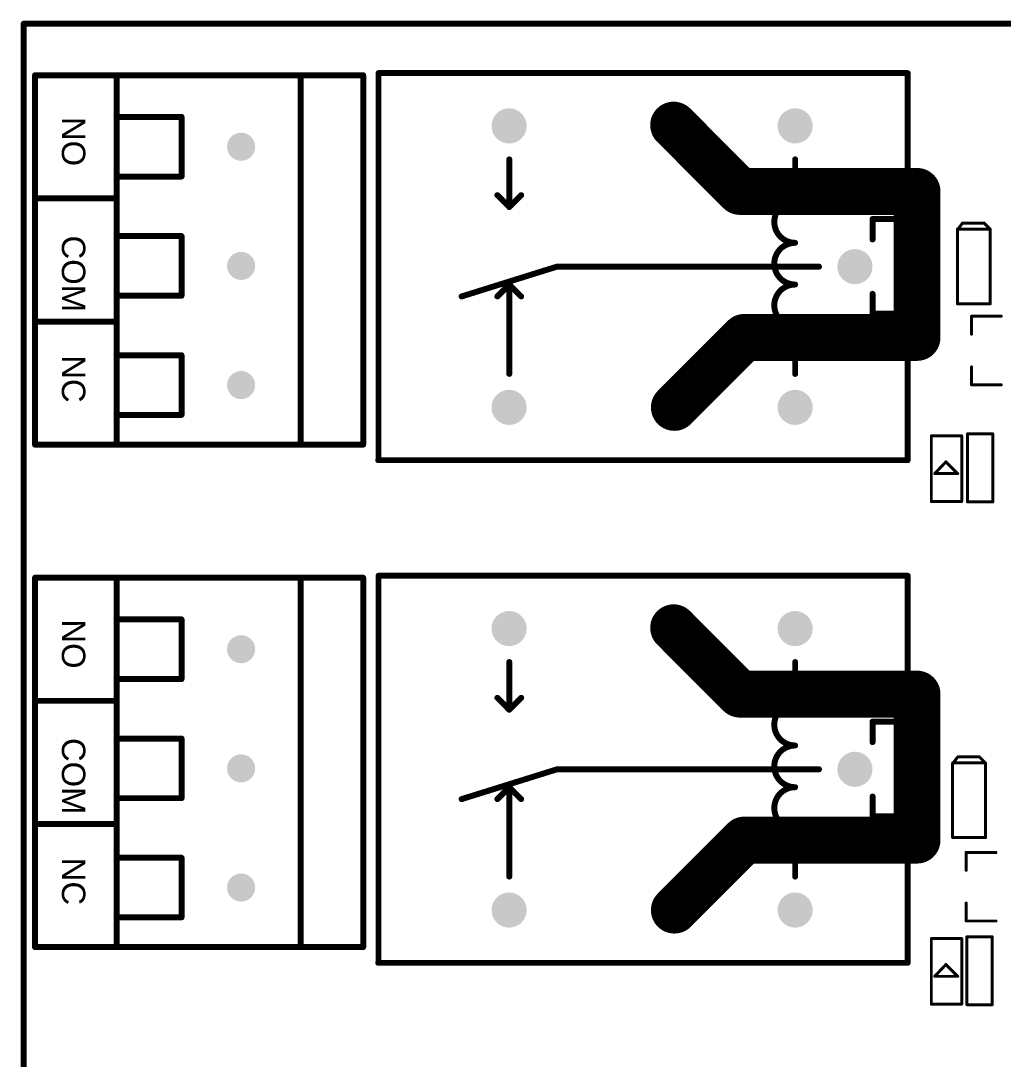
# Model space of a CAD drawing. Header units: millimetres. Extents: x -0.1 to 85.1, y -0.1 to 91.6.
# Drawn here: x -0.13 to 41.78, y 40.86 to 85.13 of the extents above; entities that cross this region are included whole.
import ezdxf

# ---------------------------------------------------------------- set-up
doc = ezdxf.new("R2010")
doc.units = ezdxf.units.MM
for name, color, linetype in [('KeepOutLayer', 6, 'Continuous'), ('PadHoleLayer', 156, 'Continuous'), ('TopOverlay', 2, 'Continuous')]:
    doc.layers.add(name, color=color, linetype=linetype)
doc.styles.add('Arial', font='arial.ttf', dxfattribs={"height": 0.2})

# ---------------------------------------------------------------- blocks, each defined once
blk = doc.blocks.new('R0603_5')
at = {"layer": 'TopOverlay', "const_width": 0.127}
for points in [[(-1.435, 0.54), (1.46, 0.54)], [(-1.435, 0.54), (-1.435, -0.54)], [(1.46, 0.54), (1.46, -0.54)], [(-1.435, -0.54), (1.46, -0.54)]]:
    blk.add_lwpolyline(points, dxfattribs=at)
at = {"layer": 'TopOverlay', "const_width": 0.0635}
for points in [[(-1.467, 0.54, 1), (-1.403, 0.54, 1)], [(-1.467, 0.54, 1), (-1.403, 0.54, 1)], [(1.429, 0.54, 1), (1.492, 0.54, 1)], [(1.429, 0.54, 1), (1.492, 0.54, 1)], [(-1.467, -0.54, 1), (-1.403, -0.54, 1)], [(-1.467, -0.54, 1), (-1.403, -0.54, 1)], [(1.429, -0.54, 1), (1.492, -0.54, 1)], [(1.429, -0.54, 1), (1.492, -0.54, 1)]]:
    blk.add_lwpolyline(points, format="xyb", close=True, dxfattribs=at)
blk = doc.blocks.new('R0603_6')
at = {"layer": 'TopOverlay', "const_width": 0.127}
for points in [[(-1.435, 0.54), (1.46, 0.54)], [(-1.435, 0.54), (-1.435, -0.54)], [(1.46, 0.54), (1.46, -0.54)], [(-1.435, -0.54), (1.46, -0.54)]]:
    blk.add_lwpolyline(points, dxfattribs=at)
at = {"layer": 'TopOverlay', "const_width": 0.0635}
for points in [[(-1.467, 0.54, 1), (-1.403, 0.54, 1)], [(-1.467, 0.54, 1), (-1.403, 0.54, 1)], [(1.429, 0.54, 1), (1.492, 0.54, 1)], [(1.429, 0.54, 1), (1.492, 0.54, 1)], [(-1.467, -0.54, 1), (-1.403, -0.54, 1)], [(-1.467, -0.54, 1), (-1.403, -0.54, 1)], [(1.429, -0.54, 1), (1.492, -0.54, 1)], [(1.429, -0.54, 1), (1.492, -0.54, 1)]]:
    blk.add_lwpolyline(points, format="xyb", close=True, dxfattribs=at)
blk = doc.blocks.new('LED0603_10')
at = {"layer": 'TopOverlay', "const_width": 0.127}
for points in [[(-1.397, 0.6604), (1.397, 0.6604)], [(-1.397, 0.6604), (-1.397, -0.635)], [(-0.21209, 0.51308), (-0.21209, -0.46482)], [(-0.209804, 0.513334), (0.291465, 0.038735)], [(1.397, 0.6604), (1.397, -0.635)], [(0.291465, 0.038735), (-0.21209, -0.46482)], [(-1.397, -0.635), (1.397, -0.635)]]:
    blk.add_lwpolyline(points, dxfattribs=at)
at = {"layer": 'TopOverlay', "const_width": 0.0635}
for points in [[(-1.42875, 0.6604, 1), (-1.36525, 0.6604, 1)], [(-1.42875, 0.6604, 1), (-1.36525, 0.6604, 1)], [(-0.24384, 0.51308, 1), (-0.18034, 0.51308, 1)], [(-0.241554, 0.513334, 1), (-0.178054, 0.513334, 1)], [(1.36525, 0.6604, 1), (1.42875, 0.6604, 1)], [(1.36525, 0.6604, 1), (1.42875, 0.6604, 1)], [(0.259715, 0.038735, 1), (0.323215, 0.038735, 1)], [(0.259715, 0.038735, 1), (0.323215, 0.038735, 1)], [(-0.24384, -0.46482, 1), (-0.18034, -0.46482, 1)], [(-0.24384, -0.46482, 1), (-0.18034, -0.46482, 1)], [(-1.42875, -0.635, 1), (-1.36525, -0.635, 1)], [(-1.42875, -0.635, 1), (-1.36525, -0.635, 1)], [(1.36525, -0.635, 1), (1.42875, -0.635, 1)], [(1.36525, -0.635, 1), (1.42875, -0.635, 1)]]:
    blk.add_lwpolyline(points, format="xyb", close=True, dxfattribs=at)
blk = doc.blocks.new('LED0603_11')
at = {"layer": 'TopOverlay', "const_width": 0.127}
for points in [[(-1.397, 0.6604), (1.397, 0.6604)], [(-1.397, 0.6604), (-1.397, -0.635)], [(-0.21209, 0.51308), (-0.21209, -0.46482)], [(-0.209804, 0.513334), (0.291465, 0.038735)], [(1.397, 0.6604), (1.397, -0.635)], [(0.291465, 0.038735), (-0.21209, -0.46482)], [(-1.397, -0.635), (1.397, -0.635)]]:
    blk.add_lwpolyline(points, dxfattribs=at)
at = {"layer": 'TopOverlay', "const_width": 0.0635}
for points in [[(-1.42875, 0.6604, 1), (-1.36525, 0.6604, 1)], [(-1.42875, 0.6604, 1), (-1.36525, 0.6604, 1)], [(-0.24384, 0.51308, 1), (-0.18034, 0.51308, 1)], [(-0.241554, 0.513334, 1), (-0.178054, 0.513334, 1)], [(1.36525, 0.6604, 1), (1.42875, 0.6604, 1)], [(1.36525, 0.6604, 1), (1.42875, 0.6604, 1)], [(0.259715, 0.038735, 1), (0.323215, 0.038735, 1)], [(0.259715, 0.038735, 1), (0.323215, 0.038735, 1)], [(-0.24384, -0.46482, 1), (-0.18034, -0.46482, 1)], [(-0.24384, -0.46482, 1), (-0.18034, -0.46482, 1)], [(-1.42875, -0.635, 1), (-1.36525, -0.635, 1)], [(-1.42875, -0.635, 1), (-1.36525, -0.635, 1)], [(1.36525, -0.635, 1), (1.42875, -0.635, 1)], [(1.36525, -0.635, 1), (1.42875, -0.635, 1)]]:
    blk.add_lwpolyline(points, format="xyb", close=True, dxfattribs=at)
blk = doc.blocks.new('SOT_23_17')
at = {"layer": 'TopOverlay', "const_width": 0.127}
for points in [[(-1.4605, 1.2065), (-0.6985, 1.2065)], [(-1.4605, 1.2065), (-1.4605, -0.0635)], [(0.6985, 1.2065), (1.4605, 1.2065)], [(1.4605, 1.2065), (1.4605, -0.0635)]]:
    blk.add_lwpolyline(points, dxfattribs=at)
at = {"layer": 'TopOverlay', "const_width": 0.0635}
for points in [[(-1.49225, 1.2065, 1), (-1.42875, 1.2065, 1)], [(-1.49225, 1.2065, 1), (-1.42875, 1.2065, 1)], [(-0.73025, 1.2065, 1), (-0.66675, 1.2065, 1)], [(0.66675, 1.2065, 1), (0.73025, 1.2065, 1)], [(1.42875, 1.2065, 1), (1.49225, 1.2065, 1)], [(1.42875, 1.2065, 1), (1.49225, 1.2065, 1)], [(-1.49225, -0.0635, 1), (-1.42875, -0.0635, 1)], [(1.42875, -0.0635, 1), (1.49225, -0.0635, 1)]]:
    blk.add_lwpolyline(points, format="xyb", close=True, dxfattribs=at)
blk = doc.blocks.new('SOT_23_28')
at = {"layer": 'TopOverlay', "const_width": 0.127}
for points in [[(-1.4605, 1.2065), (-0.6985, 1.2065)], [(-1.4605, 1.2065), (-1.4605, -0.0635)], [(0.6985, 1.2065), (1.4605, 1.2065)], [(1.4605, 1.2065), (1.4605, -0.0635)]]:
    blk.add_lwpolyline(points, dxfattribs=at)
at = {"layer": 'TopOverlay', "const_width": 0.0635}
for points in [[(-1.49225, 1.2065, 1), (-1.42875, 1.2065, 1)], [(-1.49225, 1.2065, 1), (-1.42875, 1.2065, 1)], [(-0.73025, 1.2065, 1), (-0.66675, 1.2065, 1)], [(0.66675, 1.2065, 1), (0.73025, 1.2065, 1)], [(1.42875, 1.2065, 1), (1.49225, 1.2065, 1)], [(1.42875, 1.2065, 1), (1.49225, 1.2065, 1)], [(-1.49225, -0.0635, 1), (-1.42875, -0.0635, 1)], [(1.42875, -0.0635, 1), (1.49225, -0.0635, 1)]]:
    blk.add_lwpolyline(points, format="xyb", close=True, dxfattribs=at)
blk = doc.blocks.new('SOD323_29')
at = {"layer": 'TopOverlay', "const_width": 0.127}
for points in [[(-1.612, 0.691), (1.538, 0.691)], [(-1.612, 0.691), (-1.612, -0.709)], [(1.538, 0.691), (1.828, 0.471)], [(1.568, 0.693), (1.568, -0.699)], [(1.828, 0.471), (1.828, -0.449)], [(1.828, -0.449), (1.568, -0.709)], [(-1.612, -0.709), (1.568, -0.709)]]:
    blk.add_lwpolyline(points, dxfattribs=at)
at = {"layer": 'TopOverlay', "const_width": 0.0635}
for points in [[(-1.644, 0.691, 1), (-1.58, 0.691, 1)], [(-1.644, 0.691, 1), (-1.58, 0.691, 1)], [(1.506, 0.691, 1), (1.57, 0.691, 1)], [(1.506, 0.691, 1), (1.57, 0.691, 1)], [(1.536, 0.693, 1), (1.6, 0.693, 1)], [(1.796, 0.471, 1), (1.86, 0.471, 1)], [(1.796, 0.471, 1), (1.86, 0.471, 1)], [(1.796, -0.449, 1), (1.86, -0.449, 1)], [(1.796, -0.449, 1), (1.86, -0.449, 1)], [(-1.644, -0.709, 1), (-1.58, -0.709, 1)], [(-1.644, -0.709, 1), (-1.58, -0.709, 1)], [(1.536, -0.699, 1), (1.6, -0.699, 1)], [(1.536, -0.709, 1), (1.6, -0.709, 1)], [(1.536, -0.709, 1), (1.6, -0.709, 1)]]:
    blk.add_lwpolyline(points, format="xyb", close=True, dxfattribs=at)
blk = doc.blocks.new('KF128_5_08_3P_54')
at = {"layer": 'PadHoleLayer'}
h = blk.add_hatch(color=156, dxfattribs=at)
edge = h.paths.add_edge_path()
edge.add_arc((-5.08, 0), 0.6, 0, 360)
h = blk.add_hatch(color=156, dxfattribs=at)
edge = h.paths.add_edge_path()
edge.add_arc((0, 0), 0.6, 0, 360)
h = blk.add_hatch(color=156, dxfattribs=at)
edge = h.paths.add_edge_path()
edge.add_arc((5.08, 0), 0.6, 0, 360)
at = {"layer": 'TopOverlay', "const_width": 0.254}
for points in [[(7.62, 5.207), (-8.128, 5.207)], [(-8.128, -5.3086), (-8.128, 5.207)], [(7.62, -5.3086), (7.62, 5.207)], [(7.62, 2.54), (-8.128, 2.54)], [(-3.81, -2.54), (-6.35, -2.54)], [(-6.35, -5.3086), (-6.35, -2.54)], [(-3.81, -5.3086), (-3.81, -2.54)], [(1.27, -2.54), (-1.27, -2.54)], [(-1.27, -5.3086), (-1.27, -2.54)], [(1.27, -5.3086), (1.27, -2.54)], [(3.81, -5.3086), (3.81, -2.54)], [(6.35, -2.54), (3.81, -2.54)], [(6.35, -5.3086), (6.35, -2.54)], [(7.62, -5.3086), (-8.128, -5.3086)]]:
    blk.add_lwpolyline(points, dxfattribs=at)
at = {"layer": 'TopOverlay', "const_width": 0.127}
for points in [[(-8.1915, 5.207, 1), (-8.0645, 5.207, 1)], [(-8.1915, 5.207, 1), (-8.0645, 5.207, 1)], [(7.5565, 5.207, 1), (7.6835, 5.207, 1)], [(7.5565, 5.207, 1), (7.6835, 5.207, 1)], [(-8.1915, 2.54, 1), (-8.0645, 2.54, 1)], [(7.5565, 2.54, 1), (7.6835, 2.54, 1)], [(-6.4135, -2.54, 1), (-6.2865, -2.54, 1)], [(-6.4135, -2.54, 1), (-6.2865, -2.54, 1)], [(-3.8735, -2.54, 1), (-3.7465, -2.54, 1)], [(-3.8735, -2.54, 1), (-3.7465, -2.54, 1)], [(-1.3335, -2.54, 1), (-1.2065, -2.54, 1)], [(-1.3335, -2.54, 1), (-1.2065, -2.54, 1)], [(1.2065, -2.54, 1), (1.3335, -2.54, 1)], [(1.2065, -2.54, 1), (1.3335, -2.54, 1)], [(3.7465, -2.54, 1), (3.8735, -2.54, 1)], [(3.7465, -2.54, 1), (3.8735, -2.54, 1)], [(6.2865, -2.54, 1), (6.4135, -2.54, 1)], [(6.2865, -2.54, 1), (6.4135, -2.54, 1)], [(-8.1915, -5.3086, 1), (-8.0645, -5.3086, 1)], [(-8.1915, -5.3086, 1), (-8.0645, -5.3086, 1)], [(-6.4135, -5.3086, 1), (-6.2865, -5.3086, 1)], [(-3.8735, -5.3086, 1), (-3.7465, -5.3086, 1)], [(-1.3335, -5.3086, 1), (-1.2065, -5.3086, 1)], [(1.2065, -5.3086, 1), (1.3335, -5.3086, 1)], [(3.7465, -5.3086, 1), (3.8735, -5.3086, 1)], [(6.2865, -5.3086, 1), (6.4135, -5.3086, 1)], [(7.5565, -5.3086, 1), (7.6835, -5.3086, 1)], [(7.5565, -5.3086, 1), (7.6835, -5.3086, 1)]]:
    blk.add_lwpolyline(points, format="xyb", close=True, dxfattribs=at)
blk = doc.blocks.new('KF128_5_08_3P_55')
at = {"layer": 'PadHoleLayer'}
h = blk.add_hatch(color=156, dxfattribs=at)
edge = h.paths.add_edge_path()
edge.add_arc((-5.08, 0), 0.6, 0, 360)
h = blk.add_hatch(color=156, dxfattribs=at)
edge = h.paths.add_edge_path()
edge.add_arc((0, 0), 0.6, 0, 360)
h = blk.add_hatch(color=156, dxfattribs=at)
edge = h.paths.add_edge_path()
edge.add_arc((5.08, 0), 0.6, 0, 360)
at = {"layer": 'TopOverlay', "const_width": 0.254}
for points in [[(-8.128, -5.309), (-8.128, 5.207)], [(7.62, 5.207), (-8.128, 5.207)], [(7.62, -5.309), (7.62, 5.207)], [(7.62, 2.54), (-8.128, 2.54)], [(-6.35, -5.309), (-6.35, -2.54)], [(-3.81, -2.54), (-6.35, -2.54)], [(-3.81, -5.309), (-3.81, -2.54)], [(-1.27, -5.309), (-1.27, -2.54)], [(1.27, -2.54), (-1.27, -2.54)], [(1.27, -5.309), (1.27, -2.54)], [(6.35, -2.54), (3.81, -2.54)], [(3.81, -5.309), (3.81, -2.54)], [(6.35, -5.309), (6.35, -2.54)], [(7.62, -5.309), (-8.128, -5.309)]]:
    blk.add_lwpolyline(points, dxfattribs=at)
at = {"layer": 'TopOverlay', "const_width": 0.127}
for points in [[(-8.192, 5.207, 1), (-8.065, 5.207, 1)], [(-8.192, 5.207, 1), (-8.065, 5.207, 1)], [(7.556, 5.207, 1), (7.683, 5.207, 1)], [(7.556, 5.207, 1), (7.683, 5.207, 1)], [(-8.192, 2.54, 1), (-8.065, 2.54, 1)], [(7.556, 2.54, 1), (7.683, 2.54, 1)], [(-6.414, -2.54, 1), (-6.287, -2.54, 1)], [(-6.414, -2.54, 1), (-6.287, -2.54, 1)], [(-3.873, -2.54, 1), (-3.747, -2.54, 1)], [(-3.873, -2.54, 1), (-3.747, -2.54, 1)], [(-1.334, -2.54, 1), (-1.207, -2.54, 1)], [(-1.334, -2.54, 1), (-1.207, -2.54, 1)], [(1.206, -2.54, 1), (1.333, -2.54, 1)], [(1.206, -2.54, 1), (1.333, -2.54, 1)], [(3.746, -2.54, 1), (3.873, -2.54, 1)], [(3.746, -2.54, 1), (3.873, -2.54, 1)], [(6.286, -2.54, 1), (6.413, -2.54, 1)], [(6.286, -2.54, 1), (6.413, -2.54, 1)], [(-8.192, -5.309, 1), (-8.065, -5.309, 1)], [(-8.192, -5.309, 1), (-8.065, -5.309, 1)], [(-6.414, -5.309, 1), (-6.287, -5.309, 1)], [(-3.873, -5.309, 1), (-3.747, -5.309, 1)], [(-1.334, -5.309, 1), (-1.207, -5.309, 1)], [(1.206, -5.309, 1), (1.333, -5.309, 1)], [(3.746, -5.309, 1), (3.873, -5.309, 1)], [(6.286, -5.309, 1), (6.413, -5.309, 1)], [(7.556, -5.309, 1), (7.683, -5.309, 1)], [(7.556, -5.309, 1), (7.683, -5.309, 1)]]:
    blk.add_lwpolyline(points, format="xyb", close=True, dxfattribs=at)
blk = doc.blocks.new('RELAY_TH_G5LE_14_XX_59')
at = {"layer": 'PadHoleLayer'}
h = blk.add_hatch(color=156, dxfattribs=at)
edge = h.paths.add_edge_path()
edge.add_arc((-4.825, 6), 0.75, 0, 360)
h = blk.add_hatch(color=156, dxfattribs=at)
edge = h.paths.add_edge_path()
edge.add_arc((7.375, 6), 0.75, 0, 360)
h = blk.add_hatch(color=156, dxfattribs=at)
edge = h.paths.add_edge_path()
edge.add_arc((-7.375, 0), 0.75, 0, 360)
h = blk.add_hatch(color=156, dxfattribs=at)
edge = h.paths.add_edge_path()
edge.add_arc((-4.825, -6), 0.75, 0, 360)
h = blk.add_hatch(color=156, dxfattribs=at)
edge = h.paths.add_edge_path()
edge.add_arc((7.375, -6), 0.75, 0, 360)
at = {"layer": 'TopOverlay', "const_width": 0.254}
for points in [[(-9.625, 8.25), (-9.625, -8.25)], [(12.955, 8.25), (-9.625, 8.25)], [(12.945, 8.25), (12.945, -8.25)], [(-4.825, 2.54), (-4.826, 4.572)], [(7.367, 0.762), (7.366, 4.572)], [(-8.127, 2.007), (-9.625, 2.007)], [(-8.127, 2.032), (-8.127, 1.158)], [(9.399, 1.27), (5.335, 0)], [(7.367, 0.762), (6.859, 1.27)], [(7.875, 1.27), (7.367, 0.762)], [(5.335, 0), (-5.841, 0)], [(-8.127, -1.158), (-8.127, -2.032)], [(-8.127, -2.032), (-9.625, -2.032)], [(7.367, -2.54), (6.859, -3.048)], [(7.367, -2.54), (7.366, -4.572)], [(7.875, -3.048), (7.367, -2.54)], [(-4.825, -2.794), (-4.826, -4.572)], [(12.945, -8.25), (-9.626, -8.25)]]:
    blk.add_lwpolyline(points, dxfattribs=at)
at = {"layer": 'TopOverlay', "const_width": 0.127}
for points in [[(-9.689, 8.25, 1), (-9.562, 8.25, 1)], [(-9.689, 8.25, 1), (-9.562, 8.25, 1)], [(12.881, 8.25, 1), (13.008, 8.25, 1)], [(12.892, 8.25, 1), (13.019, 8.25, 1)], [(-4.889, 4.572, 1), (-4.762, 4.572, 1)], [(7.302, 4.572, 1), (7.429, 4.572, 1)], [(-4.888, 2.54, 1), (-4.761, 2.54, 1)], [(-4.888, 2.54, 1), (-4.761, 2.54, 1)], [(-9.689, 2.007, 1), (-9.562, 2.007, 1)], [(-8.19, 2.032, 1), (-8.063, 2.032, 1)], [(-8.19, 2.007, 1), (-8.063, 2.007, 1)], [(6.796, 1.27, 1), (6.923, 1.27, 1)], [(7.812, 1.27, 1), (7.939, 1.27, 1)], [(9.336, 1.27, 1), (9.463, 1.27, 1)], [(-8.19, 1.158, 1), (-8.063, 1.158, 1)], [(-4.888, 0.762, 1), (-4.761, 0.762, 1)], [(-4.888, 0.762, 1), (-4.761, 0.762, 1)], [(7.304, 0.762, 1), (7.431, 0.762, 1)], [(7.304, 0.762, 1), (7.431, 0.762, 1)], [(7.304, 0.762, 1), (7.431, 0.762, 1)], [(-5.904, 0, 1), (-5.777, 0, 1)], [(5.272, 0, 1), (5.399, 0, 1)], [(5.272, 0, 1), (5.399, 0, 1)], [(-8.19, -1.158, 1), (-8.063, -1.158, 1)], [(-4.888, -1.016, 1), (-4.761, -1.016, 1)], [(-4.888, -1.016, 1), (-4.761, -1.016, 1)], [(-9.689, -2.032, 1), (-9.562, -2.032, 1)], [(-8.19, -2.032, 1), (-8.063, -2.032, 1)], [(-8.19, -2.032, 1), (-8.063, -2.032, 1)], [(7.304, -2.54, 1), (7.431, -2.54, 1)], [(7.304, -2.54, 1), (7.431, -2.54, 1)], [(7.304, -2.54, 1), (7.431, -2.54, 1)], [(-4.888, -2.794, 1), (-4.761, -2.794, 1)], [(-4.888, -2.794, 1), (-4.761, -2.794, 1)], [(6.796, -3.048, 1), (6.923, -3.048, 1)], [(7.812, -3.048, 1), (7.939, -3.048, 1)], [(-4.889, -4.572, 1), (-4.762, -4.572, 1)], [(7.302, -4.572, 1), (7.429, -4.572, 1)], [(-9.689, -8.25, 1), (-9.562, -8.25, 1)], [(-9.689, -8.25, 1), (-9.562, -8.25, 1)], [(12.881, -8.25, 1), (13.008, -8.25, 1)], [(12.881, -8.25, 1), (13.008, -8.25, 1)]]:
    blk.add_lwpolyline(points, format="xyb", close=True, dxfattribs=at)
at = {"layer": 'TopOverlay', "const_width": 0.254}
for points in [[(-4.825, 2.54, -1), (-4.825, 0.762)], [(-4.825, 0.762, -1), (-4.825, -1.016)], [(-4.825, -1.016, -1), (-4.825, -2.794)]]:
    blk.add_lwpolyline(points, format="xyb", dxfattribs=at)
blk = doc.blocks.new('RELAY_TH_G5LE_14_XX_60')
at = {"layer": 'PadHoleLayer'}
h = blk.add_hatch(color=156, dxfattribs=at)
edge = h.paths.add_edge_path()
edge.add_arc((-4.825, 6), 0.75, 0, 360)
h = blk.add_hatch(color=156, dxfattribs=at)
edge = h.paths.add_edge_path()
edge.add_arc((7.375, 6), 0.75, 0, 360)
h = blk.add_hatch(color=156, dxfattribs=at)
edge = h.paths.add_edge_path()
edge.add_arc((-7.375, 0), 0.75, 0, 360)
h = blk.add_hatch(color=156, dxfattribs=at)
edge = h.paths.add_edge_path()
edge.add_arc((-4.825, -6), 0.75, 0, 360)
h = blk.add_hatch(color=156, dxfattribs=at)
edge = h.paths.add_edge_path()
edge.add_arc((7.375, -6), 0.75, 0, 360)
at = {"layer": 'TopOverlay', "const_width": 0.254}
for points in [[(-9.625, 8.25), (-9.625, -8.25)], [(12.955, 8.25), (-9.625, 8.25)], [(12.945, 8.25), (12.945, -8.25)], [(-4.825, 2.54), (-4.826, 4.572)], [(7.367, 0.762), (7.366, 4.572)], [(-8.127, 2.007), (-9.625, 2.007)], [(-8.127, 2.032), (-8.127, 1.158)], [(9.399, 1.27), (5.335, 0)], [(7.367, 0.762), (6.859, 1.27)], [(7.875, 1.27), (7.367, 0.762)], [(5.335, 0), (-5.841, 0)], [(-8.127, -2.032), (-8.127, -1.158)], [(-8.127, -2.032), (-9.625, -2.032)], [(7.367, -2.54), (6.859, -3.048)], [(7.367, -2.54), (7.366, -4.572)], [(7.875, -3.048), (7.367, -2.54)], [(-4.825, -2.794), (-4.826, -4.572)], [(12.945, -8.25), (-9.626, -8.25)]]:
    blk.add_lwpolyline(points, dxfattribs=at)
at = {"layer": 'TopOverlay', "const_width": 0.127}
for points in [[(-9.689, 8.25, 1), (-9.562, 8.25, 1)], [(-9.689, 8.25, 1), (-9.562, 8.25, 1)], [(12.881, 8.25, 1), (13.008, 8.25, 1)], [(12.892, 8.25, 1), (13.019, 8.25, 1)], [(-4.889, 4.572, 1), (-4.762, 4.572, 1)], [(7.302, 4.572, 1), (7.429, 4.572, 1)], [(-4.888, 2.54, 1), (-4.761, 2.54, 1)], [(-4.888, 2.54, 1), (-4.761, 2.54, 1)], [(-9.689, 2.007, 1), (-9.562, 2.007, 1)], [(-8.19, 2.032, 1), (-8.063, 2.032, 1)], [(-8.19, 2.007, 1), (-8.063, 2.007, 1)], [(6.796, 1.27, 1), (6.923, 1.27, 1)], [(7.812, 1.27, 1), (7.939, 1.27, 1)], [(9.336, 1.27, 1), (9.463, 1.27, 1)], [(-8.19, 1.158, 1), (-8.063, 1.158, 1)], [(-4.888, 0.762, 1), (-4.761, 0.762, 1)], [(-4.888, 0.762, 1), (-4.761, 0.762, 1)], [(7.304, 0.762, 1), (7.431, 0.762, 1)], [(7.304, 0.762, 1), (7.431, 0.762, 1)], [(7.304, 0.762, 1), (7.431, 0.762, 1)], [(-5.904, 0, 1), (-5.777, 0, 1)], [(5.272, 0, 1), (5.399, 0, 1)], [(5.272, 0, 1), (5.399, 0, 1)], [(-8.19, -1.158, 1), (-8.063, -1.158, 1)], [(-4.888, -1.016, 1), (-4.761, -1.016, 1)], [(-4.888, -1.016, 1), (-4.761, -1.016, 1)], [(-9.689, -2.032, 1), (-9.562, -2.032, 1)], [(-8.19, -2.032, 1), (-8.063, -2.032, 1)], [(-8.19, -2.032, 1), (-8.063, -2.032, 1)], [(7.304, -2.54, 1), (7.431, -2.54, 1)], [(7.304, -2.54, 1), (7.431, -2.54, 1)], [(7.304, -2.54, 1), (7.431, -2.54, 1)], [(-4.888, -2.794, 1), (-4.761, -2.794, 1)], [(-4.888, -2.794, 1), (-4.761, -2.794, 1)], [(6.796, -3.048, 1), (6.923, -3.048, 1)], [(7.812, -3.048, 1), (7.939, -3.048, 1)], [(-4.889, -4.572, 1), (-4.762, -4.572, 1)], [(7.302, -4.572, 1), (7.429, -4.572, 1)], [(-9.689, -8.25, 1), (-9.562, -8.25, 1)], [(-9.689, -8.25, 1), (-9.562, -8.25, 1)], [(12.881, -8.25, 1), (13.008, -8.25, 1)], [(12.881, -8.25, 1), (13.008, -8.25, 1)]]:
    blk.add_lwpolyline(points, format="xyb", close=True, dxfattribs=at)
at = {"layer": 'TopOverlay', "const_width": 0.254}
for points in [[(-4.825, 2.54, -1), (-4.825, 0.762)], [(-4.825, 0.762, -1), (-4.825, -1.016)], [(-4.825, -1.016, -1), (-4.825, -2.794)]]:
    blk.add_lwpolyline(points, format="xyb", dxfattribs=at)
blk = doc.blocks.new('SOD323_66')
at = {"layer": 'TopOverlay', "const_width": 0.127}
for points in [[(-1.612, 0.691), (1.538, 0.691)], [(-1.612, 0.691), (-1.612, -0.709)], [(1.538, 0.691), (1.828, 0.471)], [(1.568, 0.693), (1.568, -0.699)], [(1.828, 0.471), (1.828, -0.449)], [(1.828, -0.449), (1.568, -0.709)], [(-1.612, -0.709), (1.568, -0.709)]]:
    blk.add_lwpolyline(points, dxfattribs=at)
at = {"layer": 'TopOverlay', "const_width": 0.0635}
for points in [[(-1.644, 0.691, 1), (-1.58, 0.691, 1)], [(-1.644, 0.691, 1), (-1.58, 0.691, 1)], [(1.506, 0.691, 1), (1.57, 0.691, 1)], [(1.506, 0.691, 1), (1.57, 0.691, 1)], [(1.536, 0.693, 1), (1.6, 0.693, 1)], [(1.796, 0.471, 1), (1.86, 0.471, 1)], [(1.796, 0.471, 1), (1.86, 0.471, 1)], [(1.796, -0.449, 1), (1.86, -0.449, 1)], [(1.796, -0.449, 1), (1.86, -0.449, 1)], [(-1.644, -0.709, 1), (-1.58, -0.709, 1)], [(-1.644, -0.709, 1), (-1.58, -0.709, 1)], [(1.536, -0.699, 1), (1.6, -0.699, 1)], [(1.536, -0.709, 1), (1.6, -0.709, 1)], [(1.536, -0.709, 1), (1.6, -0.709, 1)]]:
    blk.add_lwpolyline(points, format="xyb", close=True, dxfattribs=at)

msp = doc.modelspace()

# ---------------------------------------------------------------- linework, layer by layer
at = {"layer": 'KeepOutLayer'}
for points, const_width in [([(0, 85), (85, 85)], 0.254), ([(0, 0), (0, 85)], 0.254), ([(27.719, 80.678), (30.545, 77.851)], 2), ([(30.545, 77.851), (38.1, 77.851)], 2), ([(38.1, 71.628), (38.1, 77.851)], 2), ([(27.75, 68.644), (30.734, 71.628)], 2), ([(30.734, 71.628), (38.1, 71.628)], 2), ([(27.719, 59.248), (30.545, 56.421)], 2), ([(30.545, 56.421), (38.1, 56.421)], 2), ([(38.1, 50.198), (38.1, 56.421)], 2), ([(27.75, 47.213), (30.734, 50.198)], 2), ([(30.734, 50.198), (38.1, 50.198)], 2)]:
    msp.add_lwpolyline(points, dxfattribs=dict(at, const_width=const_width))
for points, const_width in [([(-0.064, 85, 1), (0.064, 85, 1)], 0.127), ([(-0.064, 85, 1), (0.064, 85, 1)], 0.127), ([(27.219, 80.678, 1), (28.219, 80.678, 1)], 1), ([(30.045, 77.851, 1), (31.045, 77.851, 1)], 1), ([(30.045, 77.851, 1), (31.045, 77.851, 1)], 1), ([(37.6, 77.851, 1), (38.6, 77.851, 1)], 1), ([(37.6, 77.851, 1), (38.6, 77.851, 1)], 1), ([(30.234, 71.628, 1), (31.234, 71.628, 1)], 1), ([(30.234, 71.628, 1), (31.234, 71.628, 1)], 1), ([(37.6, 71.628, 1), (38.6, 71.628, 1)], 1), ([(37.6, 71.628, 1), (38.6, 71.628, 1)], 1), ([(27.25, 68.644, 1), (28.249, 68.644, 1)], 1), ([(27.219, 59.248, 1), (28.219, 59.248, 1)], 1), ([(30.045, 56.421, 1), (31.045, 56.421, 1)], 1), ([(30.045, 56.421, 1), (31.045, 56.421, 1)], 1), ([(37.6, 56.421, 1), (38.6, 56.421, 1)], 1), ([(37.6, 56.421, 1), (38.6, 56.421, 1)], 1), ([(30.234, 50.198, 1), (31.234, 50.198, 1)], 1), ([(30.234, 50.198, 1), (31.234, 50.198, 1)], 1), ([(37.6, 50.198, 1), (38.6, 50.198, 1)], 1), ([(37.6, 50.198, 1), (38.6, 50.198, 1)], 1), ([(27.25, 47.213, 1), (28.249, 47.213, 1)], 1)]:
    msp.add_lwpolyline(points, format="xyb", close=True, dxfattribs=dict(at, const_width=const_width))
at = {"layer": 'TopOverlay', "const_width": 0.254}
for points in [[(0.483, 67.056), (0.483, 82.804)], [(0.483, 82.804), (3.962, 82.804)], [(0.483, 77.555), (3.962, 77.555)], [(0.483, 72.305), (3.962, 72.305)], [(0.483, 67.056), (3.962, 67.056)], [(0.483, 61.383), (3.962, 61.383)], [(0.483, 45.635), (0.483, 61.383)], [(0.483, 56.134), (3.962, 56.134)], [(0.483, 50.885), (3.962, 50.885)], [(0.483, 45.635), (3.962, 45.635)]]:
    msp.add_lwpolyline(points, dxfattribs=at)
at = {"layer": 'TopOverlay', "const_width": 0.127}
for points in [[(0.419, 82.804, 1), (0.546, 82.804, 1)], [(0.419, 82.804, 1), (0.546, 82.804, 1)], [(3.899, 82.804, 1), (4.026, 82.804, 1)], [(0.419, 77.555, 1), (0.546, 77.555, 1)], [(3.899, 77.555, 1), (4.026, 77.555, 1)], [(0.419, 72.305, 1), (0.546, 72.305, 1)], [(3.899, 72.305, 1), (4.026, 72.305, 1)], [(0.419, 67.056, 1), (0.546, 67.056, 1)], [(0.419, 67.056, 1), (0.546, 67.056, 1)], [(3.899, 67.056, 1), (4.026, 67.056, 1)], [(0.419, 61.383, 1), (0.546, 61.383, 1)], [(0.419, 61.383, 1), (0.546, 61.383, 1)], [(3.899, 61.383, 1), (4.026, 61.383, 1)], [(0.419, 56.134, 1), (0.546, 56.134, 1)], [(3.899, 56.134, 1), (4.026, 56.134, 1)], [(0.419, 50.885, 1), (0.546, 50.885, 1)], [(3.899, 50.885, 1), (4.026, 50.885, 1)], [(0.419, 45.635, 1), (0.546, 45.635, 1)], [(0.419, 45.635, 1), (0.546, 45.635, 1)], [(3.899, 45.635, 1), (4.026, 45.635, 1)]]:
    msp.add_lwpolyline(points, format="xyb", close=True, dxfattribs=at)

# ---------------------------------------------------------------- block references
for name, p, rotation in [('KF128_5_08_3P_55', (9.271, 74.676), 270), ('RELAY_TH_G5LE_14_XX_60', (28.076, 74.645), 180), ('SOD323_66', (40.513, 74.676), 90), ('SOT_23_17', (41.631, 71.069), 90), ('LED0603_11', (39.37, 66.032), 90), ('R0603_6', (40.792, 66.053), 90), ('RELAY_TH_G5LE_14_XX_59', (28.076, 53.215), 180), ('KF128_5_08_3P_54', (9.271, 53.255), 270), ('SOD323_29', (40.31, 51.918), 90), ('SOT_23_28', (41.402, 48.209), 90), ('LED0603_10', (39.37, 44.602), 90), ('R0603_5', (40.767, 44.615), 90)]:
    msp.add_blockref(name, p, dxfattribs=dict(rotation=rotation))

# ---------------------------------------------------------------- texts
at = {"layer": 'TopOverlay', "style": 'Arial'}
for s, p in [('NO', (1.626, 81.026)), ('COM', (1.626, 75.971)), ('NC', (1.626, 70.866)), ('NO', (1.626, 59.605)), ('COM', (1.626, 54.551)), ('NC', (1.626, 49.445))]:
    msp.add_text(s, height=1, rotation=270, dxfattribs=at).set_placement(p)

doc.saveas('drawing.dxf')
